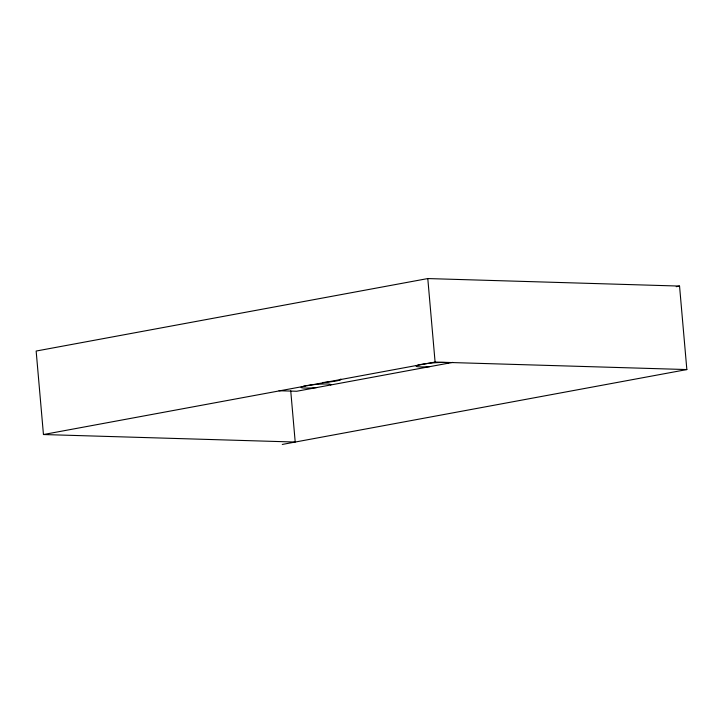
<?xml version="1.0" encoding="UTF-8"?>
<svg xmlns="http://www.w3.org/2000/svg" width="723" height="723" viewBox="0 0 723 723"><rect width="100%" height="100%" fill="white"/><g stroke="black" fill="none" stroke-linecap="round" stroke-linejoin="round"><path stroke-width="1.08" d="M330.61 384.988L330.872 384.808A14.975 1.591 -5 0 0 322.829 384.021A14.975 1.591 -5 0 0 306.859 385.558M282.277 444.437L686.85 369.561L679.548 286.073L427.79 278.563L36.15 351.044L43.452 434.532L295.21 442.042L290.736 390.836M676.213 286.688L679.548 286.073M43.452 434.532L435.092 362.06L686.85 369.561M452.761 362.386L296.728 391.26L279.033 390.736M316.864 387.537L315.355 387.682A14.975 1.591 -5 0 1 301.735 386.787M427.79 278.563L435.092 362.06M429.76 366.642A16.313 1.735 -5 0 1 416.213 365.955A16.313 1.735 -5 0 1 432.417 362.955A16.313 1.735 -5 0 1 448.603 363.154M303.38 386.263A14.975 1.591 -5 0 1 305.874 385.73M340.678 379.06A14.975 1.591 -5 0 1 322.612 382.53"/></g></svg>
